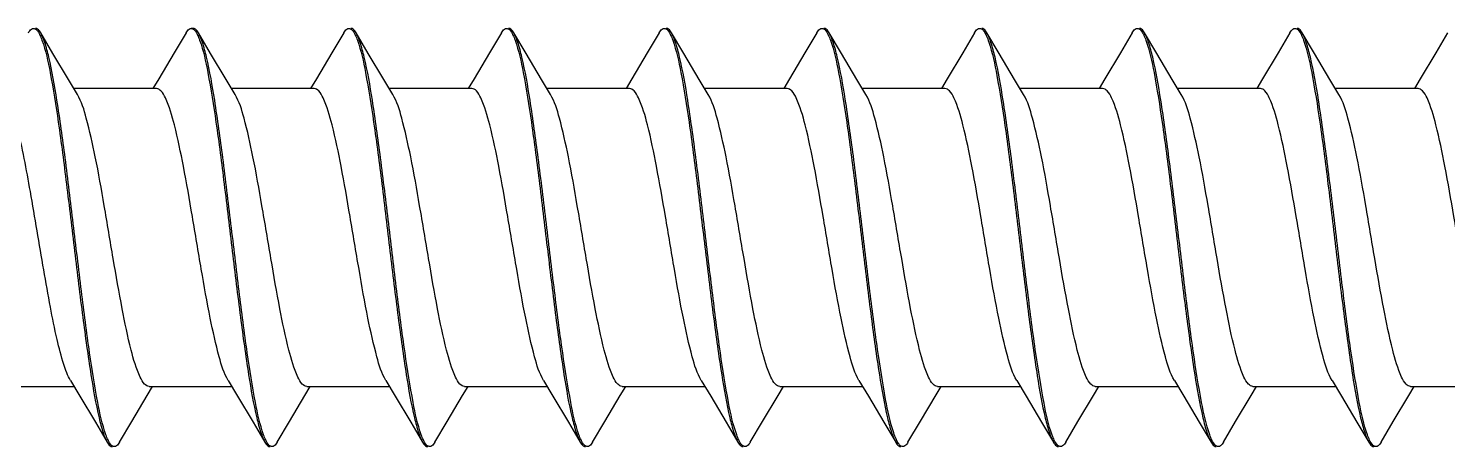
# Model space of a CAD drawing. Header units: millimetres. Extents: x 7820 to 8643, y -320 to 1669.
# Drawn here: x 7950.508 to 7955.396, y 1034.638 to 1036.078 of the extents above; entities that cross this region are included whole.
import ezdxf

# ---------------------------------------------------------------- set-up
doc = ezdxf.new("R2010")
doc.units = ezdxf.units.MM
doc.header["$MEASUREMENT"] = 0
doc.layers.add('GEOM', color=7, linetype='Continuous')

msp = doc.modelspace()

# ---------------------------------------------------------------- linework, layer by layer
at = {"color": 7, "linetype": 'Continuous'}
for p, q in [((7951.0758, 1036.0777), (7951.0689, 1036.0777)), ((7950.5928, 1035.9911), (7950.5505, 1036.0626)), ((7951.0512, 1036.0626), (7951.0103, 1035.9935)), ((7951.1358, 1035.9911), (7951.0935, 1036.0626)), ((7951.5942, 1036.0626), (7951.5534, 1035.9935)), ((7951.6788, 1035.9911), (7951.6365, 1036.0626)), ((7952.1373, 1036.0626), (7952.0964, 1035.9935)), ((7952.2219, 1035.9911), (7952.1796, 1036.0626)), ((7952.6803, 1036.0626), (7952.6395, 1035.9935)), ((7952.7649, 1035.9911), (7952.7226, 1036.0626)), ((7953.2234, 1036.0626), (7953.1825, 1035.9935)), ((7953.308, 1035.9911), (7953.2657, 1036.0626)), ((7953.7664, 1036.0626), (7953.7256, 1035.9935)), ((7953.851, 1035.9911), (7953.8087, 1036.0626)), ((7954.3095, 1036.0626), (7954.2686, 1035.9935)), ((7954.3941, 1035.9911), (7954.3518, 1036.0626)), ((7954.8525, 1036.0626), (7954.8116, 1035.9935)), ((7954.9371, 1035.9911), (7954.8948, 1036.0626)), ((7955.3955, 1036.0626), (7955.3547, 1035.9935)), ((7950.646, 1035.9016), (7950.5928, 1035.9911)), ((7951.189, 1035.9016), (7951.1358, 1035.9911)), ((7951.7321, 1035.9016), (7951.6788, 1035.9911)), ((7952.2751, 1035.9016), (7952.2219, 1035.9911)), ((7952.8181, 1035.9016), (7952.7649, 1035.9911)), ((7953.3612, 1035.9016), (7953.308, 1035.9911)), ((7953.9042, 1035.9016), (7953.851, 1035.9911)), ((7954.4473, 1035.9016), (7954.3941, 1035.9911)), ((7954.9903, 1035.9016), (7954.9371, 1035.9911)), ((7950.6769, 1035.8501), (7950.646, 1035.9016)), ((7951.2199, 1035.8501), (7951.189, 1035.9016)), ((7951.7629, 1035.8501), (7951.7321, 1035.9016)), ((7952.306, 1035.8501), (7952.2751, 1035.9016)), ((7952.849, 1035.8501), (7952.8181, 1035.9016)), ((7953.3921, 1035.8501), (7953.3612, 1035.9016)), ((7953.9351, 1035.8501), (7953.9042, 1035.9016)), ((7954.4782, 1035.8501), (7954.4473, 1035.9016)), ((7955.0212, 1035.8501), (7954.9903, 1035.9016)), ((7950.9494, 1035.8706), (7950.6645, 1035.8706)), ((7951.4924, 1035.8706), (7951.2076, 1035.8706)), ((7952.0354, 1035.8706), (7951.7506, 1035.8706)), ((7952.5785, 1035.8707), (7952.2936, 1035.8707)), ((7953.1215, 1035.8707), (7952.8367, 1035.8707)), ((7953.6646, 1035.8707), (7953.3797, 1035.8707)), ((7954.2076, 1035.8707), (7953.9228, 1035.8707)), ((7954.7507, 1035.8707), (7954.4658, 1035.8707)), ((7955.2937, 1035.8707), (7955.0089, 1035.8707)), ((7950.6533, 1034.8653), (7950.6856, 1034.8114)), ((7951.1963, 1034.8653), (7951.2287, 1034.8114)), ((7951.7394, 1034.8653), (7951.7717, 1034.8114)), ((7952.2824, 1034.8653), (7952.3147, 1034.8114)), ((7952.8255, 1034.8653), (7952.8578, 1034.8113)), ((7953.3685, 1034.8653), (7953.4008, 1034.8113)), ((7953.9116, 1034.8653), (7953.9439, 1034.8113)), ((7954.4546, 1034.8653), (7954.4869, 1034.8113)), ((7954.9976, 1034.8653), (7955.03, 1034.8113)), ((7950.4688, 1034.8448), (7950.6656, 1034.8448)), ((7950.6856, 1034.8114), (7950.7388, 1034.7219)), ((7950.9238, 1034.8448), (7951.2087, 1034.8448)), ((7951.2287, 1034.8114), (7951.2819, 1034.7219)), ((7951.4669, 1034.8448), (7951.7517, 1034.8448)), ((7951.7717, 1034.8114), (7951.8249, 1034.7219)), ((7952.0099, 1034.8448), (7952.2947, 1034.8448)), ((7952.3147, 1034.8114), (7952.3679, 1034.7219)), ((7952.553, 1034.8447), (7952.8378, 1034.8447)), ((7952.8578, 1034.8113), (7952.911, 1034.7219)), ((7953.096, 1034.8447), (7953.3808, 1034.8447)), ((7953.4008, 1034.8113), (7953.454, 1034.7219)), ((7953.639, 1034.8447), (7953.9239, 1034.8447)), ((7953.9439, 1034.8113), (7953.9971, 1034.7219)), ((7954.1821, 1034.8447), (7954.4669, 1034.8447)), ((7954.4869, 1034.8113), (7954.5401, 1034.7219)), ((7954.7251, 1034.8447), (7955.01, 1034.8447)), ((7955.03, 1034.8113), (7955.0832, 1034.7219)), ((7955.2682, 1034.8447), (7955.553, 1034.8447)), ((7950.7388, 1034.7219), (7950.7797, 1034.6528)), ((7950.822, 1034.6528), (7950.8643, 1034.7243)), ((7951.2819, 1034.7219), (7951.3227, 1034.6528)), ((7951.365, 1034.6528), (7951.4073, 1034.7243)), ((7951.8249, 1034.7219), (7951.8658, 1034.6528)), ((7951.9081, 1034.6528), (7951.9504, 1034.7243)), ((7952.3679, 1034.7219), (7952.4088, 1034.6528)), ((7952.4511, 1034.6528), (7952.4934, 1034.7243)), ((7952.911, 1034.7219), (7952.9518, 1034.6528)), ((7952.9942, 1034.6528), (7953.0364, 1034.7243)), ((7953.454, 1034.7219), (7953.4949, 1034.6528)), ((7953.5372, 1034.6528), (7953.5801, 1034.7254)), ((7953.9971, 1034.7219), (7954.0379, 1034.6528)), ((7954.0803, 1034.6528), (7954.1225, 1034.7243)), ((7954.5401, 1034.7219), (7954.581, 1034.6528)), ((7954.6233, 1034.6528), (7954.6656, 1034.7243)), ((7955.0832, 1034.7219), (7955.124, 1034.6528)), ((7955.1664, 1034.6528), (7955.2086, 1034.7243)), ((7955.1486, 1034.6377), (7955.1417, 1034.6377))]:
    msp.add_line(p, q, dxfattribs=at)
for points in [[(7951.0103, 1035.9935), (7950.9571, 1035.904), (7950.9371, 1035.8706)], [(7951.5534, 1035.9935), (7951.5002, 1035.904), (7951.4802, 1035.8706)], [(7952.0964, 1035.9935), (7952.0432, 1035.904), (7952.0232, 1035.8706)], [(7952.6395, 1035.9935), (7952.5863, 1035.9041), (7952.5663, 1035.8707)], [(7953.1825, 1035.9935), (7953.1293, 1035.9041), (7953.1093, 1035.8707)], [(7953.7256, 1035.9935), (7953.6724, 1035.9041), (7953.6524, 1035.8707)], [(7954.2686, 1035.9935), (7954.2154, 1035.9041), (7954.1954, 1035.8707)], [(7954.8116, 1035.9935), (7954.7585, 1035.9041), (7954.7385, 1035.8707)], [(7955.3547, 1035.9935), (7955.3015, 1035.9041), (7955.2815, 1035.8707)], [(7950.8643, 1034.7243), (7950.9175, 1034.8138), (7950.936, 1034.8448)], [(7951.4073, 1034.7243), (7951.4605, 1034.8138), (7951.4791, 1034.8448)], [(7951.9504, 1034.7243), (7952.0036, 1034.8138), (7952.0221, 1034.8448)], [(7952.4934, 1034.7243), (7952.5466, 1034.8138), (7952.5652, 1034.8447)], [(7953.0364, 1034.7243), (7953.0897, 1034.8138), (7953.1082, 1034.8447)], [(7953.5801, 1034.7254), (7953.6342, 1034.8162), (7953.6513, 1034.8447)], [(7954.1225, 1034.7243), (7954.1758, 1034.8138), (7954.1943, 1034.8447)], [(7954.6656, 1034.7243), (7954.7188, 1034.8138), (7954.7374, 1034.8447)], [(7955.2086, 1034.7243), (7955.2618, 1034.8138), (7955.2804, 1034.8447)]]:
    msp.add_lwpolyline(points, dxfattribs=at)
for points, knots in [([(7950.5082, 1036.0626), (7950.5095, 1036.0649), (7950.5137, 1036.0713), (7950.5206, 1036.0777), (7950.5259, 1036.0777)], [0, 0, 0, 0, 0.334695, 1, 1, 1, 1]), ([(7950.5259, 1036.0777), (7950.5275, 1036.0777), (7950.5366, 1036.0752), (7950.5417, 1036.0662), (7950.5453, 1036.0597)], [0, 0, 0, 0, 0.182271, 1, 1, 1, 1]), ([(7950.5505, 1036.0626), (7950.5491, 1036.0649), (7950.545, 1036.0713), (7950.538, 1036.0777), (7950.5328, 1036.0777)], [0, 0, 0, 0, 0.334686, 1, 1, 1, 1]), ([(7951.0512, 1036.0626), (7951.0525, 1036.0649), (7951.0567, 1036.0713), (7951.0637, 1036.0777), (7951.0689, 1036.0777)], [0, 0, 0, 0, 0.334686, 1, 1, 1, 1]), ([(7951.0689, 1036.0777), (7951.0706, 1036.0777), (7951.0797, 1036.0752), (7951.0848, 1036.0662), (7951.0883, 1036.0597)], [0, 0, 0, 0, 0.182271, 1, 1, 1, 1]), ([(7951.0935, 1036.0626), (7951.0922, 1036.0649), (7951.088, 1036.0713), (7951.081, 1036.0777), (7951.0758, 1036.0777)], [0, 0, 0, 0, 0.334686, 1, 1, 1, 1]), ([(7951.5942, 1036.0626), (7951.5956, 1036.0649), (7951.5997, 1036.0713), (7951.6067, 1036.0777), (7951.612, 1036.0777)], [0, 0, 0, 0, 0.334696, 1, 1, 1, 1]), ([(7951.612, 1036.0777), (7951.6136, 1036.0777), (7951.6227, 1036.0752), (7951.6278, 1036.0662), (7951.6313, 1036.0597)], [0, 0, 0, 0, 0.182271, 1, 1, 1, 1]), ([(7951.6365, 1036.0626), (7951.6352, 1036.0649), (7951.6311, 1036.0713), (7951.6241, 1036.0777), (7951.6188, 1036.0777)], [0, 0, 0, 0, 0.334686, 1, 1, 1, 1]), ([(7952.1373, 1036.0626), (7952.1386, 1036.0649), (7952.1428, 1036.0713), (7952.1497, 1036.0777), (7952.155, 1036.0777)], [0, 0, 0, 0, 0.334701, 1, 1, 1, 1]), ([(7952.155, 1036.0777), (7952.1566, 1036.0777), (7952.1657, 1036.0752), (7952.1709, 1036.0662), (7952.1744, 1036.0597)], [0, 0, 0, 0, 0.182272, 1, 1, 1, 1]), ([(7952.1796, 1036.0626), (7952.1782, 1036.0649), (7952.1741, 1036.0713), (7952.1671, 1036.0777), (7952.1619, 1036.0777)], [0, 0, 0, 0, 0.334686, 1, 1, 1, 1]), ([(7952.6803, 1036.0626), (7952.6817, 1036.0649), (7952.6858, 1036.0713), (7952.6928, 1036.0777), (7952.698, 1036.0777)], [0, 0, 0, 0, 0.334696, 1, 1, 1, 1]), ([(7952.698, 1036.0777), (7952.6997, 1036.0777), (7952.7088, 1036.0752), (7952.7139, 1036.0662), (7952.7174, 1036.0597)], [0, 0, 0, 0, 0.182272, 1, 1, 1, 1]), ([(7952.7226, 1036.0626), (7952.7213, 1036.0649), (7952.7172, 1036.0713), (7952.7102, 1036.0777), (7952.7049, 1036.0777)], [0, 0, 0, 0, 0.334687, 1, 1, 1, 1]), ([(7953.2234, 1036.0626), (7953.2247, 1036.0649), (7953.2288, 1036.0713), (7953.2358, 1036.0777), (7953.2411, 1036.0777)], [0, 0, 0, 0, 0.334686, 1, 1, 1, 1]), ([(7953.2411, 1036.0777), (7953.2427, 1036.0777), (7953.2518, 1036.0752), (7953.2569, 1036.0662), (7953.2605, 1036.0597)], [0, 0, 0, 0, 0.182273, 1, 1, 1, 1]), ([(7953.2657, 1036.0626), (7953.2643, 1036.0649), (7953.2602, 1036.0713), (7953.2532, 1036.0777), (7953.248, 1036.0777)], [0, 0, 0, 0, 0.334702, 1, 1, 1, 1]), ([(7953.7664, 1036.0626), (7953.7678, 1036.0649), (7953.7719, 1036.0713), (7953.7789, 1036.0777), (7953.7841, 1036.0777)], [0, 0, 0, 0, 0.334696, 1, 1, 1, 1]), ([(7953.8087, 1036.0626), (7953.8074, 1036.0649), (7953.8033, 1036.0713), (7953.7963, 1036.0777), (7953.791, 1036.0777)], [0, 0, 0, 0, 0.334697, 1, 1, 1, 1]), ([(7954.3095, 1036.0626), (7954.3108, 1036.0649), (7954.3149, 1036.0713), (7954.3219, 1036.0777), (7954.3272, 1036.0777)], [0, 0, 0, 0, 0.334687, 1, 1, 1, 1]), ([(7954.3272, 1036.0777), (7954.3288, 1036.0777), (7954.3379, 1036.0752), (7954.343, 1036.0662), (7954.3465, 1036.0597)], [0, 0, 0, 0, 0.182381, 1, 1, 1, 1]), ([(7954.3518, 1036.0626), (7954.3504, 1036.0649), (7954.3463, 1036.0713), (7954.3393, 1036.0777), (7954.3341, 1036.0777)], [0, 0, 0, 0, 0.334688, 1, 1, 1, 1]), ([(7954.8525, 1036.0626), (7954.8538, 1036.0649), (7954.858, 1036.0713), (7954.865, 1036.0777), (7954.8702, 1036.0777)], [0, 0, 0, 0, 0.334688, 1, 1, 1, 1]), ([(7954.8702, 1036.0777), (7954.8719, 1036.0777), (7954.881, 1036.0752), (7954.8861, 1036.0662), (7954.8896, 1036.0597)], [0, 0, 0, 0, 0.182272, 1, 1, 1, 1]), ([(7954.8948, 1036.0626), (7954.8935, 1036.0649), (7954.8894, 1036.0713), (7954.8824, 1036.0777), (7954.8771, 1036.0777)], [0, 0, 0, 0, 0.334698, 1, 1, 1, 1]), ([(7950.5453, 1036.0597), (7950.5461, 1036.0581), (7950.5498, 1036.0508), (7950.5528, 1036.0433), (7950.555, 1036.0373)], [0, 0, 0, 0, 0.219486, 1, 1, 1, 1]), ([(7950.7752, 1034.6781), (7950.7621, 1034.7141), (7950.7424, 1034.8087), (7950.7161, 1034.974), (7950.6898, 1035.1795), (7950.6631, 1035.4034), (7950.6366, 1035.6227), (7950.6101, 1035.8142), (7950.5873, 1035.9472), (7950.567, 1036.0245), (7950.5565, 1036.0523), (7950.5505, 1036.0626)], [0, 0, 0, 0, 0.081843, 0.20518, 0.357792, 0.524049, 0.686804, 0.829293, 0.937031, 0.974474, 1, 1, 1, 1]), ([(7950.555, 1036.0373), (7950.5681, 1036.0013), (7950.5878, 1035.9067), (7950.6141, 1035.7414), (7950.6403, 1035.5359), (7950.6671, 1035.312), (7950.6936, 1035.0927), (7950.7201, 1034.9012), (7950.7428, 1034.7682), (7950.7632, 1034.6909), (7950.7736, 1034.6631), (7950.7797, 1034.6528)], [0, 0, 0, 0, 0.081843, 0.20518, 0.357793, 0.524049, 0.686804, 0.829294, 0.937031, 0.974475, 1, 1, 1, 1]), ([(7951.0883, 1036.0597), (7951.0892, 1036.0581), (7951.0928, 1036.0508), (7951.0958, 1036.0433), (7951.098, 1036.0373)], [0, 0, 0, 0, 0.219486, 1, 1, 1, 1]), ([(7951.3182, 1034.6781), (7951.3051, 1034.7141), (7951.2854, 1034.8087), (7951.2591, 1034.974), (7951.2329, 1035.1795), (7951.2061, 1035.4034), (7951.1796, 1035.6227), (7951.1531, 1035.8142), (7951.1304, 1035.9472), (7951.11, 1036.0245), (7951.0996, 1036.0523), (7951.0935, 1036.0626)], [0, 0, 0, 0, 0.081843, 0.205179, 0.357792, 0.524049, 0.686803, 0.829293, 0.93703, 0.974474, 1, 1, 1, 1]), ([(7951.098, 1036.0373), (7951.1111, 1036.0013), (7951.1308, 1035.9067), (7951.1571, 1035.7414), (7951.1834, 1035.5359), (7951.2101, 1035.312), (7951.2366, 1035.0927), (7951.2631, 1034.9012), (7951.2859, 1034.7682), (7951.3062, 1034.6909), (7951.3166, 1034.6631), (7951.3227, 1034.6528)], [0, 0, 0, 0, 0.081843, 0.20518, 0.357792, 0.524049, 0.686804, 0.829293, 0.937031, 0.974475, 1, 1, 1, 1]), ([(7951.6313, 1036.0597), (7951.6322, 1036.0581), (7951.6359, 1036.0508), (7951.6389, 1036.0433), (7951.641, 1036.0373)], [0, 0, 0, 0, 0.219486, 1, 1, 1, 1]), ([(7951.8613, 1034.6781), (7951.8482, 1034.7141), (7951.8285, 1034.8087), (7951.8022, 1034.974), (7951.7759, 1035.1795), (7951.7492, 1035.4034), (7951.7226, 1035.6227), (7951.6962, 1035.8142), (7951.6734, 1035.9472), (7951.653, 1036.0245), (7951.6426, 1036.0523), (7951.6365, 1036.0626)], [0, 0, 0, 0, 0.081843, 0.205179, 0.357792, 0.524048, 0.686803, 0.829292, 0.93703, 0.974474, 1, 1, 1, 1]), ([(7951.641, 1036.0373), (7951.6541, 1036.0013), (7951.6739, 1035.9067), (7951.7001, 1035.7414), (7951.7264, 1035.5359), (7951.7531, 1035.312), (7951.7797, 1035.0927), (7951.8061, 1034.9012), (7951.8289, 1034.7682), (7951.8493, 1034.6909), (7951.8597, 1034.6631), (7951.8658, 1034.6528)], [0, 0, 0, 0, 0.081843, 0.20518, 0.357792, 0.524049, 0.686803, 0.829293, 0.93703, 0.974474, 1, 1, 1, 1]), ([(7952.1744, 1036.0597), (7952.1752, 1036.0581), (7952.1789, 1036.0508), (7952.1819, 1036.0433), (7952.1841, 1036.0373)], [0, 0, 0, 0, 0.219486, 1, 1, 1, 1]), ([(7952.4043, 1034.6781), (7952.3912, 1034.7141), (7952.3715, 1034.8087), (7952.3452, 1034.974), (7952.319, 1035.1795), (7952.2922, 1035.4034), (7952.2657, 1035.6227), (7952.2392, 1035.8142), (7952.2165, 1035.9472), (7952.1961, 1036.0245), (7952.1857, 1036.0523), (7952.1796, 1036.0626)], [0, 0, 0, 0, 0.081843, 0.205179, 0.357791, 0.524048, 0.686802, 0.829292, 0.93703, 0.974474, 1, 1, 1, 1]), ([(7952.1841, 1036.0373), (7952.1972, 1036.0013), (7952.2169, 1035.9067), (7952.2432, 1035.7414), (7952.2694, 1035.5359), (7952.2962, 1035.312), (7952.3227, 1035.0927), (7952.3492, 1034.9012), (7952.3719, 1034.7682), (7952.3923, 1034.6909), (7952.4027, 1034.6631), (7952.4088, 1034.6528)], [0, 0, 0, 0, 0.081843, 0.205179, 0.357792, 0.524049, 0.686803, 0.829293, 0.93703, 0.974474, 1, 1, 1, 1]), ([(7952.7174, 1036.0597), (7952.7183, 1036.0581), (7952.7219, 1036.0508), (7952.725, 1036.0433), (7952.7271, 1036.0373)], [0, 0, 0, 0, 0.219486, 1, 1, 1, 1]), ([(7952.9474, 1034.6781), (7952.9343, 1034.7141), (7952.9145, 1034.8087), (7952.8883, 1034.974), (7952.862, 1035.1795), (7952.8353, 1035.4034), (7952.8087, 1035.6227), (7952.7823, 1035.8142), (7952.7595, 1035.9472), (7952.7391, 1036.0245), (7952.7287, 1036.0523), (7952.7226, 1036.0626)], [0, 0, 0, 0, 0.081843, 0.205179, 0.357791, 0.524048, 0.686802, 0.829292, 0.93703, 0.974474, 1, 1, 1, 1]), ([(7952.7271, 1036.0373), (7952.7402, 1036.0013), (7952.7599, 1035.9067), (7952.7862, 1035.7414), (7952.8125, 1035.5359), (7952.8392, 1035.312), (7952.8658, 1035.0927), (7952.8922, 1034.9012), (7952.915, 1034.7682), (7952.9353, 1034.6909), (7952.9458, 1034.6631), (7952.9518, 1034.6528)], [0, 0, 0, 0, 0.081843, 0.205179, 0.357792, 0.524048, 0.686803, 0.829292, 0.93703, 0.974474, 1, 1, 1, 1]), ([(7953.2605, 1036.0597), (7953.2613, 1036.0581), (7953.265, 1036.0508), (7953.268, 1036.0433), (7953.2702, 1036.0373)], [0, 0, 0, 0, 0.219486, 1, 1, 1, 1]), ([(7953.4881, 1034.6846), (7953.4755, 1034.722), (7953.4558, 1034.8183), (7953.4298, 1034.9852), (7953.4037, 1035.1904), (7953.3772, 1035.4126), (7953.3509, 1035.6292), (7953.3247, 1035.8179), (7953.3022, 1035.9489), (7953.282, 1036.025), (7953.2717, 1036.0525), (7953.2657, 1036.0626)], [0, 0, 0, 0, 0.08486, 0.209882, 0.362899, 0.528502, 0.689981, 0.831026, 0.937592, 0.974663, 1, 1, 1, 1]), ([(7953.2702, 1036.0373), (7953.2833, 1036.0013), (7953.303, 1035.9067), (7953.3293, 1035.7414), (7953.3555, 1035.5359), (7953.3823, 1035.312), (7953.4088, 1035.0927), (7953.4353, 1034.9012), (7953.458, 1034.7682), (7953.4784, 1034.6909), (7953.4888, 1034.6631), (7953.4949, 1034.6528)], [0, 0, 0, 0, 0.081843, 0.205179, 0.357791, 0.524048, 0.686802, 0.829292, 0.93703, 0.974474, 1, 1, 1, 1]), ([(7953.7945, 1036.0725), (7953.7954, 1036.0716), (7953.7995, 1036.0669), (7953.8027, 1036.0614), (7953.8049, 1036.057)], [0, 0, 0, 0, 0.208551, 1, 1, 1, 1]), ([(7953.8049, 1036.057), (7953.8058, 1036.0551), (7953.8098, 1036.0466), (7953.8131, 1036.0378), (7953.8155, 1036.0308)], [0, 0, 0, 0, 0.218535, 1, 1, 1, 1]), ([(7954.0339, 1034.6769), (7954.0207, 1034.7126), (7954.001, 1034.8068), (7953.9747, 1034.9717), (7953.9484, 1035.1773), (7953.9216, 1035.4016), (7953.895, 1035.6214), (7953.8685, 1035.8134), (7953.8457, 1035.9469), (7953.8253, 1036.0243), (7953.8148, 1036.0523), (7953.8087, 1036.0626)], [0, 0, 0, 0, 0.081229, 0.204213, 0.35675, 0.523131, 0.686147, 0.828935, 0.936909, 0.974432, 1, 1, 1, 1]), ([(7953.8155, 1036.0308), (7953.8281, 1035.9934), (7953.8478, 1035.8971), (7953.8738, 1035.7302), (7953.8999, 1035.525), (7953.9264, 1035.3029), (7953.9527, 1035.0862), (7953.9789, 1034.8975), (7954.0014, 1034.7665), (7954.0216, 1034.6904), (7954.0319, 1034.6629), (7954.0379, 1034.6528)], [0, 0, 0, 0, 0.084851, 0.209868, 0.362883, 0.528489, 0.689972, 0.831021, 0.937591, 0.974663, 1, 1, 1, 1]), ([(7954.3465, 1036.0597), (7954.3474, 1036.0581), (7954.3511, 1036.0507), (7954.3542, 1036.0431), (7954.3564, 1036.037)], [0, 0, 0, 0, 0.21909, 1, 1, 1, 1]), ([(7954.5765, 1034.6781), (7954.5634, 1034.7141), (7954.5437, 1034.8087), (7954.5174, 1034.974), (7954.4911, 1035.1795), (7954.4644, 1035.4034), (7954.4379, 1035.6227), (7954.4114, 1035.8142), (7954.3887, 1035.9472), (7954.3683, 1036.0245), (7954.3579, 1036.0523), (7954.3518, 1036.0626)], [0, 0, 0, 0, 0.081843, 0.205179, 0.357791, 0.524047, 0.686801, 0.829291, 0.937029, 0.974474, 1, 1, 1, 1]), ([(7954.3564, 1036.037), (7954.3694, 1036.0009), (7954.3892, 1035.9062), (7954.4154, 1035.7409), (7954.4417, 1035.5354), (7954.4684, 1035.3115), (7954.4949, 1035.0924), (7954.5214, 1034.901), (7954.5441, 1034.7681), (7954.5645, 1034.6909), (7954.5749, 1034.6631), (7954.581, 1034.6528)], [0, 0, 0, 0, 0.081995, 0.205412, 0.358053, 0.524274, 0.686968, 0.829389, 0.93706, 0.974485, 1, 1, 1, 1]), ([(7954.8896, 1036.0597), (7954.8905, 1036.0581), (7954.8941, 1036.0508), (7954.8971, 1036.0433), (7954.8993, 1036.0373)], [0, 0, 0, 0, 0.219486, 1, 1, 1, 1]), ([(7955.1196, 1034.6779), (7955.1065, 1034.7138), (7955.0868, 1034.8083), (7955.0605, 1034.9735), (7955.0342, 1035.1791), (7955.0075, 1035.4031), (7954.981, 1035.6224), (7954.9545, 1035.814), (7954.9317, 1035.9472), (7954.9113, 1036.0244), (7954.9009, 1036.0523), (7954.8948, 1036.0626)], [0, 0, 0, 0, 0.081725, 0.204988, 0.357591, 0.523867, 0.686673, 0.829223, 0.937003, 0.974464, 1, 1, 1, 1]), ([(7954.8993, 1036.0373), (7954.9124, 1036.0013), (7954.9321, 1035.9067), (7954.9584, 1035.7414), (7954.9847, 1035.5359), (7955.0114, 1035.312), (7955.0379, 1035.0927), (7955.0644, 1034.9012), (7955.0872, 1034.7682), (7955.1075, 1034.6909), (7955.1179, 1034.6631), (7955.124, 1034.6528)], [0, 0, 0, 0, 0.081843, 0.205179, 0.357791, 0.524048, 0.686802, 0.829292, 0.93703, 0.974474, 1, 1, 1, 1]), ([(7950.7849, 1034.6558), (7950.784, 1034.6573), (7950.7804, 1034.6646), (7950.7774, 1034.6721), (7950.7752, 1034.6781)], [0, 0, 0, 0, 0.219486, 1, 1, 1, 1]), ([(7951.3279, 1034.6558), (7951.3271, 1034.6573), (7951.3234, 1034.6646), (7951.3204, 1034.6721), (7951.3182, 1034.6781)], [0, 0, 0, 0, 0.219486, 1, 1, 1, 1]), ([(7951.871, 1034.6558), (7951.8701, 1034.6573), (7951.8665, 1034.6646), (7951.8634, 1034.6721), (7951.8613, 1034.6781)], [0, 0, 0, 0, 0.219486, 1, 1, 1, 1]), ([(7952.414, 1034.6558), (7952.4132, 1034.6573), (7952.4095, 1034.6646), (7952.4065, 1034.6721), (7952.4043, 1034.6781)], [0, 0, 0, 0, 0.219486, 1, 1, 1, 1]), ([(7952.9571, 1034.6558), (7952.9562, 1034.6573), (7952.9525, 1034.6646), (7952.9495, 1034.6721), (7952.9474, 1034.6781)], [0, 0, 0, 0, 0.219486, 1, 1, 1, 1]), ([(7953.4987, 1034.6585), (7953.4978, 1034.6603), (7953.4938, 1034.6688), (7953.4905, 1034.6776), (7953.4881, 1034.6846)], [0, 0, 0, 0, 0.218541, 1, 1, 1, 1]), ([(7953.5091, 1034.6429), (7953.5082, 1034.6438), (7953.5041, 1034.6485), (7953.5009, 1034.654), (7953.4987, 1034.6585)], [0, 0, 0, 0, 0.208547, 1, 1, 1, 1]), ([(7954.0435, 1034.6551), (7954.0427, 1034.6566), (7954.0391, 1034.6637), (7954.0361, 1034.671), (7954.0339, 1034.6769)], [0, 0, 0, 0, 0.219375, 1, 1, 1, 1]), ([(7954.5862, 1034.6558), (7954.5854, 1034.6573), (7954.5817, 1034.6646), (7954.5787, 1034.6721), (7954.5765, 1034.6781)], [0, 0, 0, 0, 0.219486, 1, 1, 1, 1]), ([(7955.1294, 1034.6555), (7955.1285, 1034.6571), (7955.1248, 1034.6643), (7955.1218, 1034.6719), (7955.1196, 1034.6779)], [0, 0, 0, 0, 0.21926, 1, 1, 1, 1]), ([(7950.7797, 1034.6528), (7950.781, 1034.6505), (7950.7852, 1034.6441), (7950.7921, 1034.6377), (7950.7974, 1034.6377)], [0, 0, 0, 0, 0.334686, 1, 1, 1, 1]), ([(7950.8043, 1034.6377), (7950.8026, 1034.6377), (7950.7935, 1034.6402), (7950.7884, 1034.6492), (7950.7849, 1034.6558)], [0, 0, 0, 0, 0.182271, 1, 1, 1, 1]), ([(7950.822, 1034.6528), (7950.8206, 1034.6505), (7950.8165, 1034.6441), (7950.8095, 1034.6377), (7950.8043, 1034.6377)], [0, 0, 0, 0, 0.334696, 1, 1, 1, 1]), ([(7951.3227, 1034.6528), (7951.3241, 1034.6505), (7951.3282, 1034.6441), (7951.3352, 1034.6377), (7951.3404, 1034.6377)], [0, 0, 0, 0, 0.334686, 1, 1, 1, 1]), ([(7951.3473, 1034.6377), (7951.3457, 1034.6377), (7951.3366, 1034.6402), (7951.3315, 1034.6492), (7951.3279, 1034.6558)], [0, 0, 0, 0, 0.182272, 1, 1, 1, 1]), ([(7951.365, 1034.6528), (7951.3637, 1034.6505), (7951.3595, 1034.6441), (7951.3526, 1034.6377), (7951.3473, 1034.6377)], [0, 0, 0, 0, 0.334701, 1, 1, 1, 1]), ([(7951.8658, 1034.6528), (7951.8671, 1034.6505), (7951.8712, 1034.6441), (7951.8782, 1034.6377), (7951.8835, 1034.6377)], [0, 0, 0, 0, 0.334686, 1, 1, 1, 1]), ([(7951.8904, 1034.6377), (7951.8887, 1034.6377), (7951.8796, 1034.6402), (7951.8745, 1034.6492), (7951.871, 1034.6558)], [0, 0, 0, 0, 0.182273, 1, 1, 1, 1]), ([(7951.9081, 1034.6528), (7951.9067, 1034.6505), (7951.9026, 1034.6441), (7951.8956, 1034.6377), (7951.8904, 1034.6377)], [0, 0, 0, 0, 0.334696, 1, 1, 1, 1]), ([(7952.4088, 1034.6528), (7952.4101, 1034.6505), (7952.4143, 1034.6441), (7952.4213, 1034.6377), (7952.4265, 1034.6377)], [0, 0, 0, 0, 0.334686, 1, 1, 1, 1]), ([(7952.4334, 1034.6377), (7952.4317, 1034.6377), (7952.4226, 1034.6402), (7952.4175, 1034.6492), (7952.414, 1034.6558)], [0, 0, 0, 0, 0.182273, 1, 1, 1, 1]), ([(7952.4511, 1034.6528), (7952.4498, 1034.6505), (7952.4456, 1034.6441), (7952.4387, 1034.6377), (7952.4334, 1034.6377)], [0, 0, 0, 0, 0.334686, 1, 1, 1, 1]), ([(7952.9518, 1034.6528), (7952.9532, 1034.6505), (7952.9573, 1034.6441), (7952.9643, 1034.6377), (7952.9696, 1034.6377)], [0, 0, 0, 0, 0.334686, 1, 1, 1, 1]), ([(7952.9765, 1034.6377), (7952.9748, 1034.6377), (7952.9657, 1034.6402), (7952.9606, 1034.6492), (7952.9571, 1034.6558)], [0, 0, 0, 0, 0.182273, 1, 1, 1, 1]), ([(7952.9942, 1034.6528), (7952.9928, 1034.6505), (7952.9887, 1034.6441), (7952.9817, 1034.6377), (7952.9765, 1034.6377)], [0, 0, 0, 0, 0.334685, 1, 1, 1, 1]), ([(7953.4949, 1034.6528), (7953.4962, 1034.6505), (7953.5004, 1034.6441), (7953.5073, 1034.6377), (7953.5126, 1034.6377)], [0, 0, 0, 0, 0.334686, 1, 1, 1, 1]), ([(7953.5372, 1034.6528), (7953.5359, 1034.6505), (7953.5317, 1034.6441), (7953.5248, 1034.6377), (7953.5195, 1034.6377)], [0, 0, 0, 0, 0.334683, 1, 1, 1, 1]), ([(7954.0379, 1034.6528), (7954.0393, 1034.6505), (7954.0434, 1034.6441), (7954.0504, 1034.6377), (7954.0556, 1034.6377)], [0, 0, 0, 0, 0.334701, 1, 1, 1, 1]), ([(7954.0626, 1034.6377), (7954.0609, 1034.6377), (7954.0521, 1034.6401), (7954.047, 1034.6487), (7954.0435, 1034.6551)], [0, 0, 0, 0, 0.183764, 1, 1, 1, 1]), ([(7954.0803, 1034.6528), (7954.0789, 1034.6505), (7954.0748, 1034.6441), (7954.0678, 1034.6377), (7954.0626, 1034.6377)], [0, 0, 0, 0, 0.334688, 1, 1, 1, 1]), ([(7954.581, 1034.6528), (7954.5823, 1034.6505), (7954.5865, 1034.6441), (7954.5934, 1034.6377), (7954.5987, 1034.6377)], [0, 0, 0, 0, 0.334693, 1, 1, 1, 1]), ([(7954.6056, 1034.6377), (7954.6039, 1034.6377), (7954.5948, 1034.6402), (7954.5897, 1034.6492), (7954.5862, 1034.6558)], [0, 0, 0, 0, 0.182273, 1, 1, 1, 1]), ([(7954.6233, 1034.6528), (7954.622, 1034.6505), (7954.6178, 1034.6441), (7954.6109, 1034.6377), (7954.6056, 1034.6377)], [0, 0, 0, 0, 0.334688, 1, 1, 1, 1]), ([(7955.124, 1034.6528), (7955.1254, 1034.6505), (7955.1295, 1034.6441), (7955.1365, 1034.6377), (7955.1417, 1034.6377)], [0, 0, 0, 0, 0.334688, 1, 1, 1, 1]), ([(7955.1486, 1034.6377), (7955.147, 1034.6377), (7955.138, 1034.6402), (7955.1329, 1034.649), (7955.1294, 1034.6555)], [0, 0, 0, 0, 0.18278, 1, 1, 1, 1]), ([(7955.1664, 1034.6528), (7955.165, 1034.6505), (7955.1609, 1034.6441), (7955.1539, 1034.6377), (7955.1486, 1034.6377)], [0, 0, 0, 0, 0.334689, 1, 1, 1, 1])]:
    msp.add_open_spline(points, degree=3, knots=knots, dxfattribs=at)
for points in [[(7953.7841, 1036.0777), (7953.788, 1036.0777), (7953.7917, 1036.0752), (7953.7945, 1036.0725)], [(7953.5195, 1034.6377), (7953.5156, 1034.6377), (7953.5119, 1034.6402), (7953.5091, 1034.6429)]]:
    msp.add_open_spline(points, degree=3, dxfattribs=at)
at = {"layer": 'GEOM', "color": 7, "linetype": 'Continuous'}
for points, knots in [([(7950.9238, 1034.8448), (7950.918, 1034.8448), (7950.904, 1034.8549), (7950.882, 1034.8973), (7950.8566, 1034.9854), (7950.8285, 1035.1218), (7950.7996, 1035.2881), (7950.7705, 1035.4627), (7950.742, 1035.6247), (7950.7133, 1035.7526), (7950.6918, 1035.8253), (7950.6769, 1035.8501)], [0, 0, 0, 0, 0.016713, 0.044194, 0.138028, 0.277089, 0.445259, 0.622069, 0.785846, 0.916741, 1, 1, 1, 1]), ([(7951.1963, 1034.8653), (7951.1814, 1034.8901), (7951.1599, 1034.9628), (7951.1312, 1035.0907), (7951.1027, 1035.2527), (7951.0736, 1035.4273), (7951.0447, 1035.5935), (7951.0165, 1035.73), (7950.9912, 1035.818), (7950.9692, 1035.8605), (7950.9552, 1035.8706), (7950.9494, 1035.8706)], [0, 0, 0, 0, 0.083259, 0.21415, 0.377926, 0.554737, 0.722905, 0.861964, 0.955799, 0.983285, 1, 1, 1, 1]), ([(7951.4669, 1034.8448), (7951.461, 1034.8448), (7951.447, 1034.8549), (7951.4251, 1034.8973), (7951.3997, 1034.9854), (7951.3716, 1035.1219), (7951.3427, 1035.2881), (7951.3136, 1035.4627), (7951.285, 1035.6247), (7951.2563, 1035.7526), (7951.2348, 1035.8252), (7951.2199, 1035.8501)], [0, 0, 0, 0, 0.016716, 0.0442, 0.138036, 0.277094, 0.445262, 0.622073, 0.785849, 0.916739, 1, 1, 1, 1]), ([(7951.7394, 1034.8653), (7951.7244, 1034.8902), (7951.7029, 1034.9628), (7951.6742, 1035.0907), (7951.6457, 1035.2527), (7951.6166, 1035.4273), (7951.5877, 1035.5935), (7951.5596, 1035.73), (7951.5342, 1035.818), (7951.5123, 1035.8605), (7951.4982, 1035.8706), (7951.4924, 1035.8706)], [0, 0, 0, 0, 0.083267, 0.21416, 0.377933, 0.554743, 0.722914, 0.86197, 0.955797, 0.983294, 1, 1, 1, 1]), ([(7952.0099, 1034.8448), (7952.0041, 1034.8448), (7951.99, 1034.8549), (7951.9681, 1034.8974), (7951.9427, 1034.9854), (7951.9146, 1035.1219), (7951.8857, 1035.2881), (7951.8566, 1035.4627), (7951.8281, 1035.6247), (7951.7994, 1035.7526), (7951.7779, 1035.8252), (7951.7629, 1035.8501)], [0, 0, 0, 0, 0.01671, 0.044205, 0.138035, 0.27709, 0.445258, 0.622069, 0.785842, 0.916734, 1, 1, 1, 1]), ([(7952.2824, 1034.8653), (7952.2675, 1034.8901), (7952.246, 1034.9628), (7952.2173, 1035.0907), (7952.1888, 1035.2527), (7952.1596, 1035.4273), (7952.1308, 1035.5936), (7952.1026, 1035.73), (7952.0772, 1035.8181), (7952.0553, 1035.8605), (7952.0413, 1035.8707), (7952.0354, 1035.8706)], [0, 0, 0, 0, 0.083261, 0.214156, 0.377932, 0.554741, 0.72291, 0.86197, 0.955805, 0.983284, 1, 1, 1, 1]), ([(7952.553, 1034.8448), (7952.5471, 1034.8448), (7952.5331, 1034.8549), (7952.5112, 1034.8974), (7952.4858, 1034.9854), (7952.4576, 1035.1218), (7952.4287, 1035.2881), (7952.3996, 1035.4627), (7952.3711, 1035.6247), (7952.3424, 1035.7526), (7952.3209, 1035.8253), (7952.306, 1035.8501)], [0, 0, 0, 0, 0.016707, 0.044201, 0.138028, 0.277084, 0.445254, 0.622063, 0.785836, 0.916732, 1, 1, 1, 1]), ([(7952.8255, 1034.8653), (7952.8105, 1034.8902), (7952.789, 1034.9628), (7952.7603, 1035.0907), (7952.7318, 1035.2527), (7952.7027, 1035.4273), (7952.6738, 1035.5935), (7952.6457, 1035.73), (7952.6203, 1035.818), (7952.5984, 1035.8605), (7952.5843, 1035.8706), (7952.5785, 1035.8706)], [0, 0, 0, 0, 0.083263, 0.214154, 0.377928, 0.554739, 0.722908, 0.861963, 0.955795, 0.98329, 1, 1, 1, 1]), ([(7953.096, 1034.8448), (7953.0902, 1034.8447), (7953.0761, 1034.8549), (7953.0542, 1034.8973), (7953.0288, 1034.9854), (7953.0007, 1035.1218), (7952.9718, 1035.2881), (7952.9427, 1035.4627), (7952.9142, 1035.6247), (7952.8855, 1035.7526), (7952.864, 1035.8253), (7952.849, 1035.8501)], [0, 0, 0, 0, 0.016712, 0.044195, 0.138027, 0.277088, 0.445257, 0.622066, 0.785843, 0.916739, 1, 1, 1, 1]), ([(7953.3685, 1034.8653), (7953.3536, 1034.8901), (7953.3321, 1034.9628), (7953.3034, 1035.0907), (7953.2748, 1035.2527), (7953.2457, 1035.4273), (7953.2168, 1035.5936), (7953.1887, 1035.73), (7953.1633, 1035.8181), (7953.1414, 1035.8605), (7953.1273, 1035.8706), (7953.1215, 1035.8706)], [0, 0, 0, 0, 0.083268, 0.214163, 0.377937, 0.554746, 0.722916, 0.861975, 0.955804, 0.98329, 1, 1, 1, 1]), ([(7953.639, 1034.8447), (7953.6332, 1034.8447), (7953.6192, 1034.8549), (7953.5972, 1034.8973), (7953.5719, 1034.9854), (7953.5437, 1035.1218), (7953.5148, 1035.2881), (7953.4857, 1035.4627), (7953.4572, 1035.6247), (7953.4285, 1035.7526), (7953.407, 1035.8253), (7953.3921, 1035.8501)], [0, 0, 0, 0, 0.016716, 0.044199, 0.138035, 0.277093, 0.445261, 0.622072, 0.785848, 0.916739, 1, 1, 1, 1]), ([(7953.9116, 1034.8653), (7953.8966, 1034.8901), (7953.8751, 1034.9628), (7953.8464, 1035.0907), (7953.8179, 1035.2527), (7953.7888, 1035.4273), (7953.7599, 1035.5936), (7953.7318, 1035.73), (7953.7064, 1035.8181), (7953.6844, 1035.8605), (7953.6704, 1035.8706), (7953.6646, 1035.8707)], [0, 0, 0, 0, 0.08326, 0.214151, 0.377927, 0.554738, 0.722906, 0.861964, 0.955799, 0.983284, 1, 1, 1, 1]), ([(7954.1821, 1034.8447), (7954.1763, 1034.8448), (7954.1622, 1034.8549), (7954.1403, 1034.8974), (7954.1149, 1034.9854), (7954.0868, 1035.1218), (7954.0579, 1035.2881), (7954.0288, 1035.4627), (7954.0003, 1035.6247), (7953.9716, 1035.7526), (7953.9501, 1035.8253), (7953.9351, 1035.8501)], [0, 0, 0, 0, 0.016711, 0.044204, 0.138036, 0.277091, 0.445258, 0.622069, 0.785842, 0.916734, 1, 1, 1, 1]), ([(7954.4546, 1034.8653), (7954.4397, 1034.8901), (7954.4181, 1034.9628), (7954.3895, 1035.0907), (7954.3609, 1035.2527), (7954.3318, 1035.4273), (7954.3029, 1035.5936), (7954.2748, 1035.73), (7954.2494, 1035.818), (7954.2275, 1035.8605), (7954.2134, 1035.8706), (7954.2076, 1035.8706)], [0, 0, 0, 0, 0.083267, 0.21416, 0.377933, 0.554743, 0.722913, 0.861969, 0.955797, 0.983294, 1, 1, 1, 1]), ([(7954.7251, 1034.8448), (7954.7193, 1034.8448), (7954.7053, 1034.8549), (7954.6834, 1034.8974), (7954.6579, 1034.9854), (7954.6298, 1035.1218), (7954.6009, 1035.2881), (7954.5718, 1035.4627), (7954.5433, 1035.6247), (7954.5146, 1035.7526), (7954.4931, 1035.8253), (7954.4782, 1035.8501)], [0, 0, 0, 0, 0.016706, 0.044202, 0.138029, 0.277084, 0.445254, 0.622063, 0.785836, 0.916732, 1, 1, 1, 1]), ([(7954.9976, 1034.8653), (7954.9827, 1034.8901), (7954.9612, 1034.9628), (7954.9325, 1035.0907), (7954.904, 1035.2527), (7954.8749, 1035.4273), (7954.846, 1035.5936), (7954.8179, 1035.73), (7954.7925, 1035.8181), (7954.7705, 1035.8605), (7954.7565, 1035.8707), (7954.7507, 1035.8707)], [0, 0, 0, 0, 0.083262, 0.214157, 0.377933, 0.554742, 0.722911, 0.861971, 0.955806, 0.983285, 1, 1, 1, 1]), ([(7955.2682, 1034.8447), (7955.2624, 1034.8447), (7955.2483, 1034.8549), (7955.2264, 1034.8973), (7955.201, 1034.9854), (7955.1729, 1035.1218), (7955.144, 1035.2881), (7955.1149, 1035.4627), (7955.0863, 1035.6247), (7955.0577, 1035.7526), (7955.0362, 1035.8253), (7955.0212, 1035.8501)], [0, 0, 0, 0, 0.016711, 0.044195, 0.138025, 0.277086, 0.445256, 0.622066, 0.785842, 0.916738, 1, 1, 1, 1]), ([(7955.5407, 1034.8653), (7955.5258, 1034.8901), (7955.5042, 1034.9628), (7955.4756, 1035.0907), (7955.447, 1035.2527), (7955.4179, 1035.4273), (7955.389, 1035.5936), (7955.3609, 1035.73), (7955.3355, 1035.818), (7955.3136, 1035.8605), (7955.2995, 1035.8706), (7955.2937, 1035.8707)], [0, 0, 0, 0, 0.083262, 0.214153, 0.377927, 0.554739, 0.722907, 0.861964, 0.955796, 0.98329, 1, 1, 1, 1]), ([(7950.6533, 1034.8653), (7950.643, 1034.8824), (7950.6262, 1034.9298), (7950.6045, 1035.0145), (7950.5826, 1035.1233), (7950.5525, 1035.2932), (7950.5182, 1035.502), (7950.4878, 1035.6677), (7950.4688, 1035.7423)], [0, 0, 0, 0, 0.066765, 0.166228, 0.292612, 0.437552, 0.742901, 1, 1, 1, 1])]:
    msp.add_open_spline(points, degree=3, knots=knots, dxfattribs=at)

doc.saveas('drawing.dxf')
